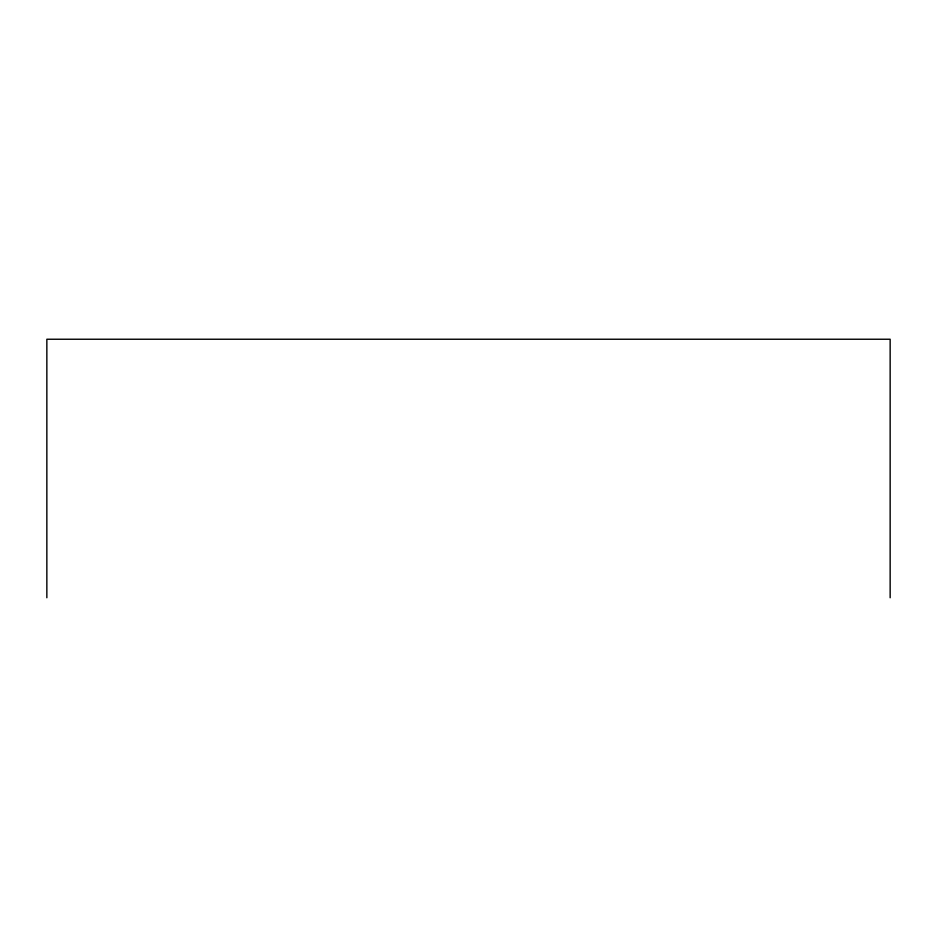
<?xml version="1.0" encoding="UTF-8"?>
<svg xmlns="http://www.w3.org/2000/svg" width="937" height="937" viewBox="0 0 937 937"><rect width="100%" height="100%" fill="white"/><g stroke="black" fill="none" stroke-linecap="round" stroke-linejoin="round"><path stroke-width="1.41" d="M890.15 597.759L890.15 339.241L46.85 339.241L46.85 597.759"/></g></svg>
